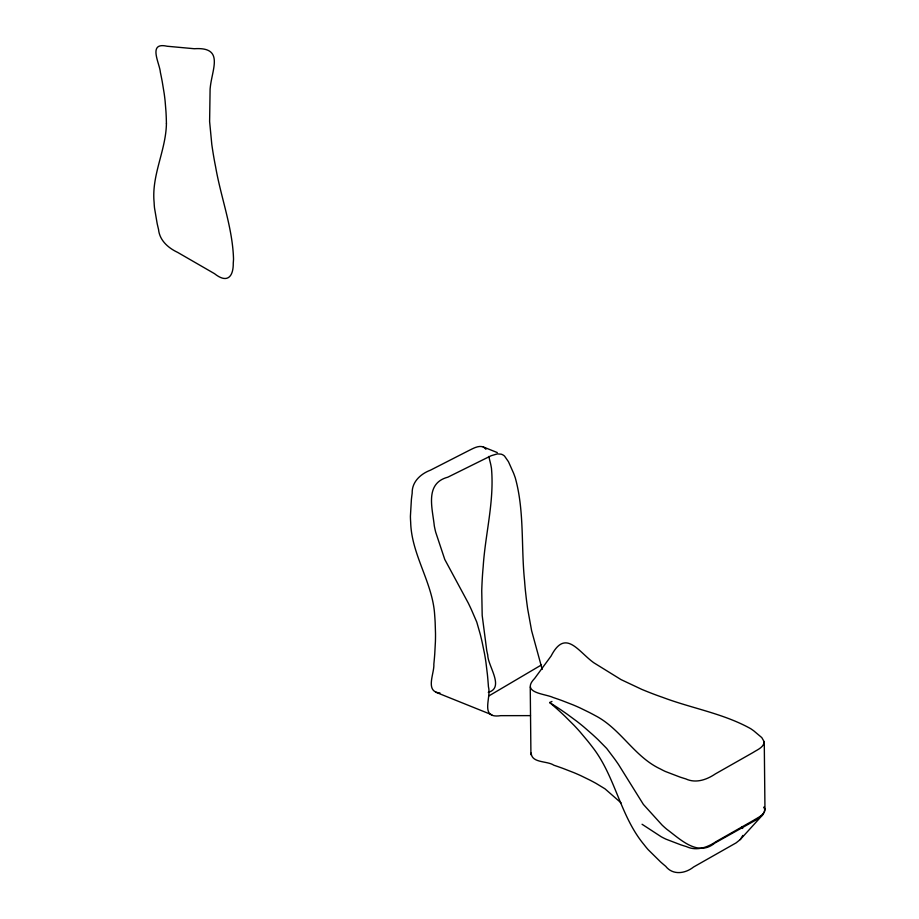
<?xml version="1.0" encoding="UTF-8"?>
<svg xmlns="http://www.w3.org/2000/svg" width="919" height="919" viewBox="0 0 919 919"><rect width="100%" height="100%" fill="white"/><g stroke="black" fill="none" stroke-linecap="round" stroke-linejoin="round"><path stroke-width="1.38" d="M764.263 741.84C763.655 747.595 757.095 749.801 752.902 752.604L715.373 773.901C706.745 779.76 695.798 783.608 685.827 778.91A179.733 104.628 -0.6 0 1 680.014 777.083L665.345 771.466A79.631 46.352 -0.6 0 1 660.497 769.019C634.317 756.865 620.773 728.767 595.305 715.637A275.447 160.343 -0.6 0 0 589.217 712.409L580.245 708.021A184.593 107.454 -0.6 0 0 573.111 704.896L562.267 700.68A283.868 165.236 -0.6 0 0 553.158 697.498C544.944 693.604 520.453 693.11 534.651 678.429L551.113 656.005C564.507 630.078 576.385 648.561 590.699 660.37A98.333 57.242 -0.6 0 0 593.846 662.783L621.06 679.612L641.749 689.365A358.594 208.728 -0.6 0 0 650.916 693.052L653.972 694.224A252.013 146.695 -0.6 0 0 662.656 697.36C691.708 708.342 723.368 713.454 750.639 728.652A126.661 73.727 -0.6 0 1 753.787 730.858L761.782 737.589L764.263 741.84L764.964 809.559C764.344 815.314 757.784 817.519 753.591 820.322L716.073 841.62C707.435 847.479 696.487 851.327 686.516 846.629A179.733 104.628 -0.6 0 1 680.715 844.802L666.034 839.185A79.631 46.352 -0.6 0 1 661.186 836.738L642.059 824.263M542.199 669.377L531.607 630.687L527.667 608.883A382.695 301.708 -86.3 0 1 526.185 597.614L525.392 590.515A266.372 210.003 -86.3 0 1 524.577 580.934C521.004 546.713 524.554 511.24 515.283 477.846A135.955 107.178 -86.3 0 0 513.549 473.101L508.471 461.729L504.554 456.1A12.246 9.649 -86.3 0 0 501.154 454.17L497.386 453.894L491.217 455.698L447.852 477.179C424.429 483.383 432.516 508.402 434.285 525.783A85.226 67.19 -86.3 0 0 435.698 532.193L444.773 559.464L468.231 602.979A223.374 176.103 -86.3 0 1 471.458 609.802L476.766 622.071L480.223 634.144A302.535 238.515 -86.3 0 1 482.13 642.105L484.428 653.225A197.344 155.587 -86.3 0 1 485.933 662.335L487.415 674.615A300.41 236.838 -86.3 0 1 488.437 686.872C491.562 697.831 479.213 718.922 500.717 715.66L530.481 715.625M621.026 802.838L604.989 788.824L595.994 783.356A275.447 160.343 -0.6 0 0 589.906 780.116L580.946 775.739A184.593 107.454 -0.6 0 0 573.801 772.615L562.956 768.399A283.868 165.236 -0.6 0 0 553.847 765.217C547.253 760.702 531.699 763.287 531.193 753.109M742.874 835.417L740.254 839.564L736.096 842.884L693.546 867.031C685.16 873.716 672.823 875.416 665.689 866.295A179.733 146.822 42.3 0 1 660.658 861.988L648.09 849.593A79.631 65.054 42.3 0 1 644.024 844.618C620.153 815.934 615.431 776.681 592.64 747.342A275.447 225.006 42.3 0 0 587.563 740.863L580.038 731.88A184.593 150.785 42.3 0 0 573.984 725.263L565.082 716.372A282.581 230.83 42.3 0 0 556.202 708.193L549.665 702.53L551.951 701.45M740.254 839.564L762.54 815.05L764.332 811.948A12.246 9.087 20.9 0 0 764.493 808.329L764.126 806.985M762.54 815.05L756.555 819.679L714.81 843.079C697.762 857.163 680.221 839.139 666.723 829.214A85.226 63.227 20.9 0 1 661.979 824.952L643.369 804.401L618.533 764.539A223.374 165.73 20.9 0 0 614.386 758.634L606.689 748.434L598.154 739.761A302.535 224.466 20.9 0 0 592.318 734.35L583.979 727.067A197.344 146.42 20.9 0 0 576.948 721.404L567.172 714.189A300.41 222.88 20.9 0 0 557.167 707.343L549.665 702.53M488.908 695.901L541.498 664.896M488.288 692.34C504.99 687.711 487.702 665.77 487.748 654.994A98.333 67.535 -68.1 0 1 486.76 650.629L482.188 615.466L481.74 590.722A358.594 246.269 -68.1 0 1 482.188 580.165L482.395 576.684A252.013 173.082 -68.1 0 1 483.164 566.92C485.243 534.088 494.456 501.292 491.458 468.311A126.661 86.983 -68.1 0 0 490.666 464.072L488.782 456.444M439.948 692.96C424.532 691.904 434.561 673.236 433.837 664.184A283.868 194.954 -68.1 0 0 434.744 654.006L435.411 641.623A184.593 126.776 -68.1 0 0 435.503 633.237L435.158 622.416A275.447 189.176 -68.1 0 0 434.664 614.891C432.7 582.497 411.425 554.789 410.667 522.153A79.631 54.692 -68.1 0 1 410.414 516.248L411.39 499.545A179.733 123.445 -68.1 0 1 412.183 493.193C411.781 481.981 420.546 473.905 430.448 470.183L468.564 450.701C473.641 448.231 481.464 443.349 485.956 449.276M483.268 446.933L497.305 452.573M435.698 692.191L491.86 714.787M764.103 807.273L764.964 809.559M742.07 826.778L742.667 828.467M530.24 687.021L530.929 754.74M166.419 123.617C165.937 150.486 151.382 175.242 154.116 202.398A79.631 45.973 60 0 0 154.495 207.866L157.149 223.489A179.733 103.767 60 0 0 158.539 229.463C159.55 240.364 168.211 247.946 177.631 252.38L214.472 273.644C227.717 284.224 233.495 276.091 233.254 263.041A126.661 73.129 60 0 0 233.529 259.158C232.645 227.705 220.916 197.596 215.597 166.753A252.013 145.501 60 0 1 213.874 157.608L213.323 154.358A358.594 207.028 60 0 1 211.807 144.501L209.612 121.515L210.095 89.2A98.333 56.771 60 0 1 210.543 85.214C213.001 67.213 223.306 46.766 194.3 48.73L167.109 46.237C147.373 41.769 159.688 63.273 160.354 72.21A283.868 163.892 60 0 1 162.249 81.745L164.156 93.324A184.593 106.57 60 0 1 165.121 101.124L165.937 111.165A275.447 159.033 60 0 1 166.282 118.126L166.419 123.617"/></g></svg>
